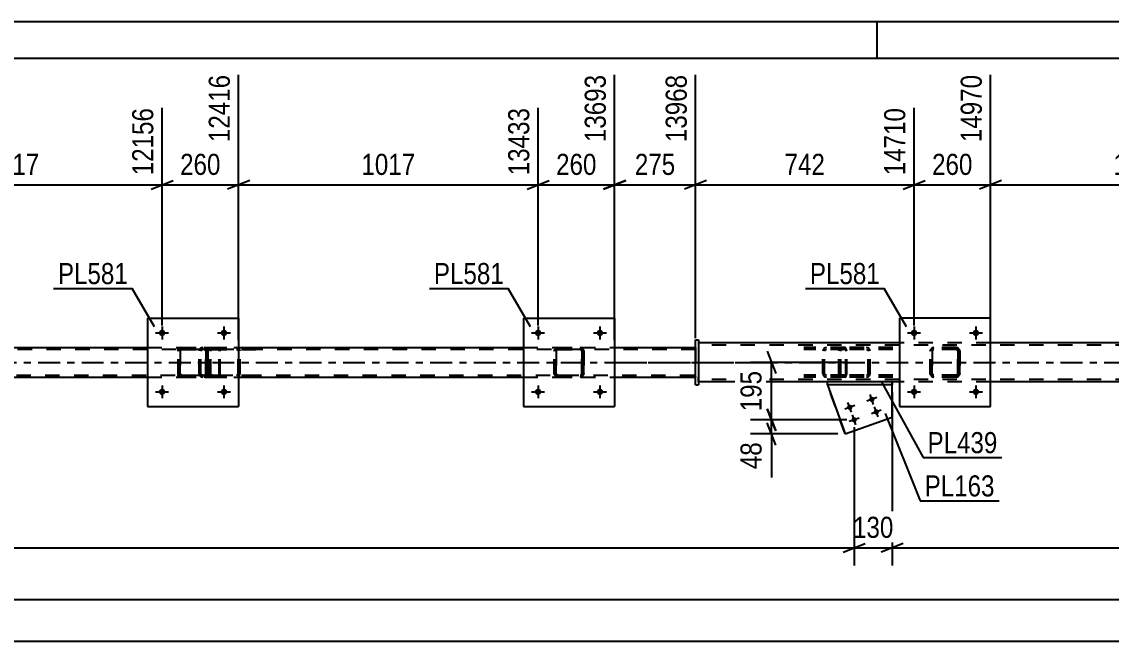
# Model space of a CAD drawing. Header units: millimetres. Extents: x 0 to 841, y 0 to 594.
# Drawn here: x 514.8 to 662.8, y 509.9 to 594 of the extents above; entities that cross this region are included whole.
import ezdxf

# ---------------------------------------------------------------- set-up
doc = ezdxf.new("R2010")
doc.units = ezdxf.units.MM
doc.linetypes.add('DXK_LINE_DOT2', pattern=[3.9198, 1.9599, -1.9599])
doc.linetypes.add('DXK_LINE_DOT3', pattern=[5.9187, 2.979, -0.9799, 0.9799, -0.9799])
doc.styles.add('Arial Narrow', font='ARIALN.TTF', dxfattribs={"height": 0.2})

# ---------------------------------------------------------------- blocks, each defined once
blk = doc.blocks.new('Unknown-122567824-1133')
at = {"color": 5, "linetype": 'Continuous'}
for p, q in [((841, 594), (0, 594)), ((631, 589), (631, 594)), ((836, 589), (5, 589))]:
    blk.add_line(p, q, dxfattribs=at)
blk = doc.blocks.new('Bolt-122567824-35333 - 35185')
at = {"linetype": 'Continuous'}
for points in [[(534.3, 551.78, -1), (533.42, 551.78, -1)], [(542.7, 551.78, -1), (541.82, 551.78, -1)]]:
    blk.add_hatch(color=1, dxfattribs=at).paths.add_polyline_path(points)
at = {"color": 1, "linetype": 'Continuous'}
for p, q in [((533.86, 552.66), (533.86, 550.9)), ((542.26, 552.66), (542.26, 550.9)), ((532.98, 551.78), (534.74, 551.78)), ((541.38, 551.78), (543.14, 551.78))]:
    blk.add_line(p, q, dxfattribs=at)
blk = doc.blocks.new('Bolt-122567824-35334 - 35185')
at = {"linetype": 'Continuous'}
for points in [[(585.38, 543.78, -1), (584.5, 543.78, -1)], [(593.78, 543.78, -1), (592.9, 543.78, -1)]]:
    blk.add_hatch(color=1, dxfattribs=at).paths.add_polyline_path(points)
at = {"color": 1, "linetype": 'Continuous'}
for p, q in [((584.94, 544.66), (584.94, 542.9)), ((593.34, 544.66), (593.34, 542.9)), ((584.06, 543.78), (585.82, 543.78)), ((592.46, 543.78), (594.22, 543.78))]:
    blk.add_line(p, q, dxfattribs=at)
blk = doc.blocks.new('Part-122567824-35195 - 35185')
at = {"color": 7, "linetype": 'DXK_LINE_DOT2'}
for p, q in [((535.91, 549.78), (541.48, 549.78)), ((535.91, 549.54), (541.48, 549.54)), ((538.92, 549.47), (538.88, 549.3)), ((538.88, 546.26), (538.88, 549.3)), ((538.92, 549.49), (538.92, 549.47)), ((539.14, 549.3), (539.15, 549.4)), ((539.14, 546.26), (539.14, 549.3)), ((539.15, 549.4), (539.21, 549.47)), ((539.39, 549.78), (539.19, 549.75)), ((539.21, 549.47), (539.29, 549.53)), ((539.29, 549.53), (539.39, 549.54)), ((540.2, 549.78), (540.2, 549.54)), ((541.58, 549.75), (541.48, 549.78)), ((541.48, 549.54), (541.53, 549.53)), ((541.53, 549.53), (541.57, 549.47)), ((541.57, 549.47), (541.6, 549.4)), ((541.67, 549.64), (541.58, 549.75)), ((541.6, 549.4), (541.61, 549.3)), ((541.61, 546.26), (541.61, 549.3)), ((541.73, 549.49), (541.67, 549.64)), ((541.75, 549.3), (541.73, 549.49)), ((541.75, 546.26), (541.75, 549.3)), ((538.88, 546.26), (538.9, 546.17)), ((538.9, 546.17), (538.92, 546.08)), ((539.15, 546.17), (539.14, 546.26)), ((539.21, 546.09), (539.15, 546.17)), ((541.6, 546.17), (541.57, 546.09)), ((541.61, 546.26), (541.6, 546.17)), ((541.73, 546.08), (541.75, 546.26)), ((535.91, 546.02), (541.48, 546.02)), ((535.91, 545.78), (541.48, 545.78)), ((539.19, 545.82), (539.39, 545.78)), ((539.29, 546.04), (539.21, 546.09)), ((539.39, 546.02), (539.29, 546.04)), ((540.2, 545.78), (540.2, 546.02)), ((541.53, 546.04), (541.48, 546.02)), ((541.48, 545.78), (541.58, 545.82)), ((541.57, 546.09), (541.53, 546.04)), ((541.58, 545.82), (541.67, 545.93)), ((541.67, 545.93), (541.73, 546.08))]:
    blk.add_line(p, q, dxfattribs=at)
for centre, start, end in [((539.37, 549.29), 111.1941, 156.1506), ((539.37, 546.28), 203.8494, 248.8059)]:
    blk.add_arc(centre, 0.492, start, end, dxfattribs=at)
blk = doc.blocks.new('Part-122567824-35196 - 35185')
at = {"color": 7, "linetype": 'DXK_LINE_DOT2'}
for p, q in [((540.24, 549.47), (540.2, 549.3)), ((540.2, 546.26), (540.2, 549.3)), ((540.24, 549.49), (540.24, 549.47)), ((540.46, 549.3), (540.48, 549.4)), ((540.46, 546.26), (540.46, 549.3)), ((540.48, 549.4), (540.53, 549.47)), ((540.71, 549.78), (540.52, 549.75)), ((540.53, 549.47), (540.61, 549.53)), ((540.61, 549.53), (540.71, 549.54)), ((540.71, 549.78), (548, 549.78)), ((540.71, 549.54), (548, 549.54)), ((544.14, 549.75), (543.95, 549.78)), ((543.95, 549.54), (544.05, 549.53)), ((544.05, 549.53), (544.13, 549.47)), ((544.13, 549.47), (544.18, 549.4)), ((544.18, 549.4), (544.2, 549.3)), ((544.2, 546.26), (544.2, 549.3)), ((544.42, 549.47), (544.42, 549.49)), ((544.46, 549.3), (544.42, 549.47)), ((544.46, 546.26), (544.46, 549.3)), ((540.2, 546.26), (540.22, 546.17)), ((540.22, 546.17), (540.24, 546.08)), ((540.48, 546.17), (540.46, 546.26)), ((540.53, 546.09), (540.48, 546.17)), ((544.18, 546.17), (544.13, 546.09)), ((544.2, 546.26), (544.18, 546.17)), ((544.42, 546.08), (544.44, 546.17)), ((544.44, 546.17), (544.46, 546.26)), ((540.52, 545.82), (540.71, 545.78)), ((540.61, 546.04), (540.53, 546.09)), ((540.71, 546.02), (540.61, 546.04)), ((540.71, 546.02), (548, 546.02)), ((540.71, 545.78), (548, 545.78)), ((544.05, 546.04), (543.95, 546.02)), ((543.95, 545.78), (544.14, 545.82)), ((544.13, 546.09), (544.05, 546.04))]:
    blk.add_line(p, q, dxfattribs=at)
for centre, start, end in [((540.69, 549.28), 110.7583, 155.68), ((543.97, 549.28), 24.32, 69.2417), ((540.69, 546.29), 204.32, 249.2417), ((543.97, 546.29), 290.7583, 335.68)]:
    blk.add_arc(centre, 0.496, start, end, dxfattribs=at)
blk = doc.blocks.new('Part-122567824-35197 - 35185')
at = {"color": 7, "linetype": 'DXK_LINE_DOT2'}
for p, q in [((626.61, 549.78), (621.05, 549.78)), ((626.61, 549.54), (621.05, 549.54)), ((623.66, 549.49), (623.62, 549.3)), ((623.62, 546.26), (623.62, 549.3)), ((623.87, 549.3), (623.89, 549.4)), ((623.87, 546.26), (623.87, 549.3)), ((623.89, 549.4), (623.94, 549.47)), ((624.12, 549.78), (623.93, 549.75)), ((623.94, 549.47), (624.03, 549.53)), ((624.03, 549.53), (624.12, 549.54)), ((625.8, 549.54), (625.8, 549.78)), ((626.72, 549.75), (626.61, 549.78)), ((626.61, 549.54), (626.66, 549.53)), ((626.66, 549.53), (626.71, 549.47)), ((626.71, 549.47), (626.74, 549.4)), ((626.8, 549.64), (626.72, 549.75)), ((626.74, 549.4), (626.75, 549.3)), ((626.75, 546.26), (626.75, 549.3)), ((626.86, 549.49), (626.8, 549.64)), ((626.88, 549.3), (626.86, 549.49)), ((626.88, 546.26), (626.88, 549.3)), ((623.62, 546.26), (623.66, 546.08)), ((623.89, 546.17), (623.87, 546.26)), ((623.94, 546.09), (623.89, 546.17)), ((626.74, 546.17), (626.71, 546.09)), ((626.75, 546.26), (626.74, 546.17)), ((626.86, 546.08), (626.88, 546.26)), ((626.61, 546.02), (621.05, 546.02)), ((626.61, 545.78), (621.05, 545.78)), ((623.93, 545.82), (624.12, 545.78)), ((624.03, 546.04), (623.94, 546.09)), ((624.12, 546.02), (624.03, 546.04)), ((625.8, 545.78), (625.8, 546.02)), ((626.66, 546.04), (626.61, 546.02)), ((626.61, 545.78), (626.72, 545.82)), ((626.71, 546.09), (626.66, 546.04)), ((626.72, 545.82), (626.8, 545.93)), ((626.8, 545.93), (626.86, 546.08))]:
    blk.add_line(p, q, dxfattribs=at)
for centre, start, end in [((624.11, 549.29), 111.194, 156.1505), ((624.11, 546.28), 203.8495, 248.806)]:
    blk.add_arc(centre, 0.492, start, end, dxfattribs=at)
blk = doc.blocks.new('Part-122567824-35198 - 35185')
at = {"color": 7, "linetype": 'DXK_LINE_DOT2'}
for p, q in [((625.84, 549.49), (625.8, 549.3)), ((625.8, 546.26), (625.8, 549.3)), ((626.06, 549.3), (626.08, 549.4)), ((626.06, 546.26), (626.06, 549.3)), ((626.08, 549.4), (626.13, 549.47)), ((626.31, 549.78), (626.12, 549.75)), ((626.13, 549.47), (626.21, 549.53)), ((626.21, 549.53), (626.31, 549.54)), ((633.14, 549.78), (626.31, 549.78)), ((633.14, 549.54), (626.31, 549.54)), ((629.74, 549.75), (629.55, 549.78)), ((629.55, 549.54), (629.65, 549.53)), ((629.65, 549.53), (629.73, 549.47)), ((629.73, 549.47), (629.78, 549.4)), ((629.78, 549.4), (629.8, 549.3)), ((629.8, 546.26), (629.8, 549.3)), ((630.06, 549.3), (630.02, 549.49)), ((630.06, 546.26), (630.06, 549.3)), ((625.8, 546.26), (625.84, 546.08)), ((626.08, 546.17), (626.06, 546.26)), ((626.13, 546.09), (626.08, 546.17)), ((629.78, 546.17), (629.73, 546.09)), ((629.8, 546.26), (629.78, 546.17)), ((630.02, 546.08), (630.06, 546.26)), ((626.12, 545.82), (626.31, 545.78)), ((626.21, 546.04), (626.13, 546.09)), ((626.31, 546.02), (626.21, 546.04)), ((633.14, 546.02), (626.31, 546.02)), ((633.14, 545.78), (626.31, 545.78)), ((629.65, 546.04), (629.55, 546.02)), ((629.55, 545.78), (629.74, 545.82)), ((629.73, 546.09), (629.65, 546.04))]:
    blk.add_line(p, q, dxfattribs=at)
for centre, start, end in [((626.29, 549.28), 110.7583, 155.6801), ((629.57, 549.28), 24.3199, 69.2417), ((626.29, 546.29), 204.3199, 249.2417), ((629.57, 546.29), 290.7583, 335.6801)]:
    blk.add_arc(centre, 0.496, start, end, dxfattribs=at)
blk = doc.blocks.new('Part-122567824-35201 - 35185')
at = {"color": 7, "linetype": 'DXK_LINE_DOT2'}
for p, q in [((606.34, 549.54), (47.6, 549.54)), ((531.86, 549.78), (544.26, 549.78)), ((582.94, 549.78), (595.34, 549.78)), ((606.34, 545.78), (606.34, 549.78)), ((606.34, 549.78), (606.34, 549.78)), ((606.34, 549.78), (606.34, 545.78)), ((606.34, 549.78), (606.34, 549.78)), ((606.34, 549.54), (606.34, 549.54)), ((47.6, 546.02), (606.34, 546.02)), ((531.86, 545.78), (544.26, 545.78)), ((582.94, 545.78), (595.34, 545.78)), ((606.34, 546.02), (606.34, 546.02)), ((606.34, 545.78), (606.34, 545.78)), ((606.34, 545.78), (606.34, 545.78))]:
    blk.add_line(p, q, dxfattribs=at)
at = {"color": 2, "linetype": 'Continuous'}
for p, q in [((493.17, 549.78), (531.86, 549.78)), ((544.26, 549.78), (582.94, 549.78)), ((595.34, 549.78), (606.34, 549.78)), ((493.17, 545.78), (531.86, 545.78)), ((544.26, 545.78), (582.94, 545.78)), ((595.34, 545.78), (606.34, 545.78))]:
    blk.add_line(p, q, dxfattribs=at)
at = {"color": 7, "linetype": 'DXK_LINE_DOT3'}
blk.add_line((37.6, 547.78), (616.34, 547.78), dxfattribs=at)
blk = doc.blocks.new('Part-122567824-35205 - 35185')
at = {"color": 2, "linetype": 'Continuous'}
for p, q in [((606.34, 550.82), (606.34, 550.82)), ((606.34, 544.74), (606.34, 550.82)), ((606.34, 550.82), (606.74, 550.82)), ((606.74, 550.82), (606.74, 550.82)), ((606.74, 550.82), (606.74, 544.74)), ((606.34, 544.74), (606.34, 544.74)), ((606.34, 544.74), (606.74, 544.74)), ((606.74, 544.74), (606.74, 544.74))]:
    blk.add_line(p, q, dxfattribs=at)
at = {"color": 7, "linetype": 'DXK_LINE_DOT2'}
for p, q in [((606.34, 544.74), (606.34, 550.82)), ((606.74, 550.82), (606.74, 544.74))]:
    blk.add_line(p, q, dxfattribs=at)
blk = doc.blocks.new('Part-122567824-35210 - 35185')
at = {"color": 2, "linetype": 'Continuous'}
for p, q in [((633.06, 545.14), (624.28, 545.14)), ((624.28, 544.74), (624.28, 545.14)), ((633.06, 544.74), (624.28, 544.74)), ((633.06, 545.14), (633.06, 545.14)), ((633.06, 545.14), (633.06, 544.74)), ((633.06, 544.74), (633.06, 544.74))]:
    blk.add_line(p, q, dxfattribs=at)
at = {"color": 7, "linetype": 'DXK_LINE_DOT2'}
for p, q in [((624.28, 544.74), (624.28, 545.14)), ((633.06, 544.74), (633.06, 545.14)), ((633.06, 545.14), (633.06, 545.14)), ((633.06, 544.74), (633.06, 544.74))]:
    blk.add_line(p, q, dxfattribs=at)
blk = doc.blocks.new('Bolt-122567824-35332 - 35185')
at = {"linetype": 'Continuous'}
for points in [[(534.3, 543.78, -1), (533.42, 543.78, -1)], [(542.7, 543.78, -1), (541.82, 543.78, -1)]]:
    blk.add_hatch(color=1, dxfattribs=at).paths.add_polyline_path(points)
at = {"color": 1, "linetype": 'Continuous'}
for p, q in [((533.86, 544.66), (533.86, 542.9)), ((542.26, 544.66), (542.26, 542.9)), ((532.98, 543.78), (534.74, 543.78)), ((541.38, 543.78), (543.14, 543.78))]:
    blk.add_line(p, q, dxfattribs=at)
blk = doc.blocks.new('Part-122567824-35286 - 35185')
at = {"color": 7, "linetype": 'DXK_LINE_DOT2'}
for p, q in [((536.06, 549.3), (536.09, 549.49)), ((536.09, 549.49), (536.06, 549.3)), ((536.06, 546.26), (536.06, 549.3)), ((536.06, 549.3), (536.06, 549.3)), ((536.06, 546.26), (536.06, 549.3)), ((536.3, 549.3), (536.31, 549.4)), ((536.31, 549.4), (536.3, 549.3)), ((536.3, 546.26), (536.3, 549.3)), ((536.3, 549.3), (536.3, 549.3)), ((536.3, 549.3), (536.3, 546.26)), ((536.31, 549.4), (536.37, 549.47)), ((536.37, 549.47), (536.31, 549.4)), ((536.35, 549.75), (536.54, 549.78)), ((536.54, 549.78), (536.35, 549.75)), ((536.37, 549.47), (536.44, 549.53)), ((536.44, 549.53), (536.37, 549.47)), ((536.44, 549.53), (536.54, 549.54)), ((536.54, 549.78), (539.58, 549.78)), ((536.54, 549.54), (539.58, 549.54)), ((539.58, 549.78), (539.76, 549.75)), ((539.76, 549.75), (539.58, 549.78)), ((539.58, 549.54), (539.67, 549.53)), ((539.67, 549.53), (539.74, 549.47)), ((539.74, 549.47), (539.67, 549.53)), ((539.74, 549.47), (539.8, 549.4)), ((539.8, 549.4), (539.74, 549.47)), ((539.8, 549.4), (539.82, 549.3)), ((539.82, 549.3), (539.8, 549.4)), ((539.82, 546.26), (539.82, 549.3)), ((539.82, 549.3), (539.82, 549.3)), ((539.82, 549.3), (539.82, 546.26)), ((540.02, 549.49), (540.06, 549.3)), ((540.06, 549.3), (540.02, 549.49)), ((540.06, 546.26), (540.06, 549.3)), ((540.06, 549.3), (540.06, 549.3)), ((540.06, 549.3), (540.06, 546.26)), ((536.06, 546.26), (536.06, 546.26)), ((536.09, 546.08), (536.06, 546.26)), ((536.06, 546.26), (536.09, 546.08)), ((536.3, 546.26), (536.3, 546.26)), ((536.31, 546.17), (536.3, 546.26)), ((536.3, 546.26), (536.31, 546.17)), ((536.37, 546.09), (536.31, 546.17)), ((536.31, 546.17), (536.37, 546.09)), ((539.8, 546.17), (539.74, 546.09)), ((539.74, 546.09), (539.8, 546.17)), ((539.82, 546.26), (539.8, 546.17)), ((539.8, 546.17), (539.82, 546.26)), ((539.82, 546.26), (539.82, 546.26)), ((540.06, 546.26), (540.02, 546.08)), ((540.02, 546.08), (540.06, 546.26)), ((540.06, 546.26), (540.06, 546.26)), ((536.54, 545.78), (536.35, 545.82)), ((536.35, 545.82), (536.54, 545.78)), ((536.44, 546.04), (536.37, 546.09)), ((536.37, 546.09), (536.44, 546.04)), ((536.54, 546.02), (536.44, 546.04)), ((536.54, 546.02), (539.58, 546.02)), ((536.54, 545.78), (539.58, 545.78)), ((539.58, 546.02), (539.67, 546.04)), ((539.76, 545.82), (539.58, 545.78)), ((539.58, 545.78), (539.76, 545.82)), ((539.74, 546.09), (539.67, 546.04)), ((539.67, 546.04), (539.74, 546.09))]:
    blk.add_line(p, q, dxfattribs=at)
at = {"color": 7, "linetype": 'DXK_LINE_DOT3'}
blk.add_line((538.06, 547.78), (538.06, 547.78), dxfattribs=at)
at = {"color": 7, "linetype": 'DXK_LINE_DOT2'}
for centre, start, end in [((536.54, 549.3), 112.5, 157.5), ((536.54, 549.3), 112.5, 157.5), ((539.58, 549.3), 22.5, 67.5), ((539.58, 549.3), 22.5, 67.5), ((536.54, 546.26), 202.5, 247.5), ((536.54, 546.26), 202.5, 247.5), ((539.58, 546.26), 292.5, 337.5), ((539.58, 546.26), 292.5, 337.5)]:
    blk.add_arc(centre, 0.48, start, end, dxfattribs=at)
blk = doc.blocks.new('Part-122567824-35287 - 35185')
at = {"color": 2, "linetype": 'Continuous'}
for p, q in [((531.86, 553.78), (531.86, 541.78)), ((531.86, 553.78), (544.26, 553.78)), ((544.26, 553.78), (544.26, 541.78)), ((531.86, 541.78), (544.26, 541.78))]:
    blk.add_line(p, q, dxfattribs=at)
blk = doc.blocks.new('Part-122567824-35288 - 35185')
at = {"color": 7, "linetype": 'DXK_LINE_DOT2'}
for p, q in [((587.14, 549.3), (587.17, 549.49)), ((587.17, 549.49), (587.14, 549.3)), ((587.14, 546.26), (587.14, 549.3)), ((587.14, 549.3), (587.14, 549.3)), ((587.14, 546.26), (587.14, 549.3)), ((587.38, 549.3), (587.39, 549.4)), ((587.39, 549.4), (587.38, 549.3)), ((587.38, 546.26), (587.38, 549.3)), ((587.38, 549.3), (587.38, 549.3)), ((587.38, 549.3), (587.38, 546.26)), ((587.39, 549.4), (587.45, 549.47)), ((587.45, 549.47), (587.39, 549.4)), ((587.43, 549.75), (587.62, 549.78)), ((587.62, 549.78), (587.43, 549.75)), ((587.45, 549.47), (587.52, 549.53)), ((587.52, 549.53), (587.45, 549.47)), ((587.52, 549.53), (587.62, 549.54)), ((587.62, 549.78), (590.66, 549.78)), ((587.62, 549.54), (590.66, 549.54)), ((590.66, 549.78), (590.84, 549.75)), ((590.84, 549.75), (590.66, 549.78)), ((590.66, 549.54), (590.75, 549.53)), ((590.75, 549.53), (590.83, 549.47)), ((590.83, 549.47), (590.75, 549.53)), ((590.83, 549.47), (590.88, 549.4)), ((590.88, 549.4), (590.83, 549.47)), ((590.88, 549.4), (590.9, 549.3)), ((590.9, 549.3), (590.88, 549.4)), ((590.9, 546.26), (590.9, 549.3)), ((590.9, 549.3), (590.9, 549.3)), ((590.9, 549.3), (590.9, 546.26)), ((591.1, 549.49), (591.14, 549.3)), ((591.14, 549.3), (591.1, 549.49)), ((591.14, 546.26), (591.14, 549.3)), ((591.14, 549.3), (591.14, 549.3)), ((591.14, 549.3), (591.14, 546.26)), ((587.14, 546.26), (587.14, 546.26)), ((587.17, 546.08), (587.14, 546.26)), ((587.14, 546.26), (587.17, 546.08)), ((587.38, 546.26), (587.38, 546.26)), ((587.39, 546.17), (587.38, 546.26)), ((587.38, 546.26), (587.39, 546.17)), ((587.45, 546.09), (587.39, 546.17)), ((587.39, 546.17), (587.45, 546.09)), ((590.88, 546.17), (590.83, 546.09)), ((590.83, 546.09), (590.88, 546.17)), ((590.9, 546.26), (590.88, 546.17)), ((590.88, 546.17), (590.9, 546.26)), ((590.9, 546.26), (590.9, 546.26)), ((591.14, 546.26), (591.1, 546.08)), ((591.1, 546.08), (591.14, 546.26)), ((591.14, 546.26), (591.14, 546.26)), ((587.62, 545.78), (587.43, 545.82)), ((587.43, 545.82), (587.62, 545.78)), ((587.52, 546.04), (587.45, 546.09)), ((587.45, 546.09), (587.52, 546.04)), ((587.62, 546.02), (587.52, 546.04)), ((587.62, 546.02), (590.66, 546.02)), ((587.62, 545.78), (590.66, 545.78)), ((590.66, 546.02), (590.75, 546.04)), ((590.84, 545.82), (590.66, 545.78)), ((590.66, 545.78), (590.84, 545.82)), ((590.83, 546.09), (590.75, 546.04)), ((590.75, 546.04), (590.83, 546.09))]:
    blk.add_line(p, q, dxfattribs=at)
at = {"color": 7, "linetype": 'DXK_LINE_DOT3'}
blk.add_line((589.14, 547.78), (589.14, 547.78), dxfattribs=at)
at = {"color": 7, "linetype": 'DXK_LINE_DOT2'}
for centre, start, end in [((587.62, 549.3), 112.5, 157.5), ((587.62, 549.3), 112.5, 157.5), ((590.66, 549.3), 22.5, 67.5), ((590.66, 549.3), 22.5, 67.5), ((587.62, 546.26), 202.5, 247.5), ((587.62, 546.26), 202.5, 247.5), ((590.66, 546.26), 292.5, 337.5), ((590.66, 546.26), 292.5, 337.5)]:
    blk.add_arc(centre, 0.48, start, end, dxfattribs=at)
blk = doc.blocks.new('Part-122567824-35289 - 35185')
at = {"color": 2, "linetype": 'Continuous'}
for p, q in [((582.94, 553.78), (582.94, 541.78)), ((582.94, 553.78), (595.34, 553.78)), ((595.34, 553.78), (595.34, 541.78)), ((582.94, 541.78), (595.34, 541.78))]:
    blk.add_line(p, q, dxfattribs=at)
blk = doc.blocks.new('Part-122567824-35290 - 35185')
at = {"color": 7, "linetype": 'DXK_LINE_DOT2'}
for p, q in [((638.22, 549.3), (638.25, 549.49)), ((638.25, 549.49), (638.22, 549.3)), ((638.22, 546.26), (638.22, 549.3)), ((638.22, 549.3), (638.22, 549.3)), ((638.22, 546.26), (638.22, 549.3)), ((638.46, 549.3), (638.47, 549.4)), ((638.47, 549.4), (638.46, 549.3)), ((638.46, 546.26), (638.46, 549.3)), ((638.46, 549.3), (638.46, 549.3)), ((638.46, 549.3), (638.46, 546.26)), ((638.47, 549.4), (638.53, 549.47)), ((638.53, 549.47), (638.47, 549.4)), ((638.51, 549.75), (638.7, 549.78)), ((638.7, 549.78), (638.51, 549.75)), ((638.53, 549.47), (638.6, 549.53)), ((638.6, 549.53), (638.53, 549.47)), ((638.6, 549.53), (638.7, 549.54)), ((641.74, 549.78), (638.7, 549.78)), ((641.74, 549.54), (638.7, 549.54)), ((641.74, 549.78), (641.92, 549.75)), ((641.92, 549.75), (641.74, 549.78)), ((641.83, 549.53), (641.74, 549.54)), ((641.83, 549.53), (641.91, 549.47)), ((641.91, 549.47), (641.83, 549.53)), ((641.91, 549.47), (641.96, 549.4)), ((641.96, 549.4), (641.91, 549.47)), ((641.96, 549.4), (641.98, 549.3)), ((641.98, 549.3), (641.96, 549.4)), ((641.98, 546.26), (641.98, 549.3)), ((641.98, 549.3), (641.98, 549.3)), ((641.98, 549.3), (641.98, 546.26)), ((642.18, 549.49), (642.22, 549.3)), ((642.22, 549.3), (642.18, 549.49)), ((642.22, 546.26), (642.22, 549.3)), ((642.22, 549.3), (642.22, 549.3)), ((642.22, 549.3), (642.22, 546.26)), ((638.22, 546.26), (638.22, 546.26)), ((638.25, 546.08), (638.22, 546.26)), ((638.22, 546.26), (638.25, 546.08)), ((638.46, 546.26), (638.46, 546.26)), ((638.47, 546.17), (638.46, 546.26)), ((638.46, 546.26), (638.47, 546.17)), ((638.53, 546.09), (638.47, 546.17)), ((638.47, 546.17), (638.53, 546.09)), ((641.96, 546.17), (641.91, 546.09)), ((641.91, 546.09), (641.96, 546.17)), ((641.98, 546.26), (641.96, 546.17)), ((641.96, 546.17), (641.98, 546.26)), ((641.98, 546.26), (641.98, 546.26)), ((642.22, 546.26), (642.18, 546.08)), ((642.18, 546.08), (642.22, 546.26)), ((642.22, 546.26), (642.22, 546.26)), ((638.7, 545.78), (638.51, 545.82)), ((638.51, 545.82), (638.7, 545.78)), ((638.6, 546.04), (638.53, 546.09)), ((638.53, 546.09), (638.6, 546.04)), ((638.7, 546.02), (638.6, 546.04)), ((641.74, 546.02), (638.7, 546.02)), ((641.74, 545.78), (638.7, 545.78)), ((641.83, 546.04), (641.74, 546.02)), ((641.92, 545.82), (641.74, 545.78)), ((641.74, 545.78), (641.92, 545.82)), ((641.91, 546.09), (641.83, 546.04)), ((641.83, 546.04), (641.91, 546.09))]:
    blk.add_line(p, q, dxfattribs=at)
at = {"color": 7, "linetype": 'DXK_LINE_DOT3'}
blk.add_line((640.22, 547.78), (640.22, 547.78), dxfattribs=at)
at = {"color": 7, "linetype": 'DXK_LINE_DOT2'}
for centre, start, end in [((638.7, 549.3), 112.5, 157.5), ((638.7, 549.3), 112.5, 157.5), ((641.74, 549.3), 22.5, 67.5), ((641.74, 549.3), 22.5, 67.5), ((638.7, 546.26), 202.5, 247.5), ((638.7, 546.26), 202.5, 247.5), ((641.74, 546.26), 292.5, 337.5), ((641.74, 546.26), 292.5, 337.5)]:
    blk.add_arc(centre, 0.48, start, end, dxfattribs=at)
blk = doc.blocks.new('Part-122567824-35291 - 35185')
at = {"color": 2, "linetype": 'Continuous'}
for p, q in [((646.42, 553.78), (634.02, 553.78)), ((634.02, 553.78), (634.02, 541.78)), ((646.42, 541.78), (646.42, 553.78)), ((634.02, 541.78), (646.42, 541.78))]:
    blk.add_line(p, q, dxfattribs=at)
blk = doc.blocks.new('Part-122567824-35305 - 35185')
at = {"color": 2, "linetype": 'Continuous'}
for p, q in [((634.02, 550.42), (606.74, 550.42)), ((685.1, 550.42), (646.42, 550.42)), ((624.28, 545.14), (606.74, 545.14)), ((634.02, 545.14), (633.06, 545.14)), ((685.1, 545.14), (646.42, 545.14))]:
    blk.add_line(p, q, dxfattribs=at)
at = {"color": 7, "linetype": 'DXK_LINE_DOT2'}
for p, q in [((606.74, 550.42), (606.74, 550.42)), ((606.74, 550.42), (606.74, 545.46)), ((606.74, 550.42), (606.74, 550.38)), ((606.74, 550.38), (606.74, 549.78)), ((747.68, 550.1), (606.74, 550.1)), ((606.74, 550.1), (606.74, 545.14)), ((646.42, 550.42), (634.02, 550.42)), ((606.74, 545.19), (606.74, 545.78)), ((747.68, 545.46), (606.74, 545.46)), ((606.74, 545.14), (606.74, 545.19)), ((606.74, 545.14), (606.74, 545.14)), ((633.06, 545.14), (624.28, 545.14)), ((646.42, 545.14), (634.02, 545.14)), ((646.42, 545.14), (634.02, 545.14))]:
    blk.add_line(p, q, dxfattribs=at)
at = {"color": 7, "linetype": 'DXK_LINE_DOT3'}
blk.add_line((596.74, 547.78), (757.68, 547.78), dxfattribs=at)
blk = doc.blocks.new('Part-122567824-35307 - 35185')
at = {"color": 2, "linetype": 'Continuous'}
for p, q in [((624.28, 544.74), (626.65, 538.06)), ((633.06, 540.33), (633.06, 544.74)), ((626.65, 538.06), (633.06, 540.33))]:
    blk.add_line(p, q, dxfattribs=at)
at = {"color": 7, "linetype": 'DXK_LINE_DOT2'}
for p, q in [((633.06, 544.74), (624.28, 544.74)), ((626.65, 538.06), (624.28, 544.74)), ((633.06, 540.33), (633.06, 544.74))]:
    blk.add_line(p, q, dxfattribs=at)
blk = doc.blocks.new('Bolt-122567824-35335 - 35185')
at = {"linetype": 'Continuous'}
for points in [[(585.38, 551.78, -1), (584.5, 551.78, -1)], [(593.78, 551.78, -1), (592.9, 551.78, -1)]]:
    blk.add_hatch(color=1, dxfattribs=at).paths.add_polyline_path(points)
at = {"color": 1, "linetype": 'Continuous'}
for p, q in [((584.94, 552.66), (584.94, 550.9)), ((593.34, 552.66), (593.34, 550.9)), ((584.06, 551.78), (585.82, 551.78)), ((592.46, 551.78), (594.22, 551.78))]:
    blk.add_line(p, q, dxfattribs=at)
blk = doc.blocks.new('Bolt-122567824-35336 - 35185')
at = {"linetype": 'Continuous'}
for points in [[(636.46, 543.78, -1), (635.58, 543.78, -1)], [(644.86, 543.78, -1), (643.98, 543.78, -1)]]:
    blk.add_hatch(color=1, dxfattribs=at).paths.add_polyline_path(points)
at = {"color": 1, "linetype": 'Continuous'}
for p, q in [((636.02, 544.66), (636.02, 542.9)), ((644.42, 544.66), (644.42, 542.9)), ((635.14, 543.78), (636.9, 543.78)), ((643.54, 543.78), (645.3, 543.78))]:
    blk.add_line(p, q, dxfattribs=at)
blk = doc.blocks.new('Bolt-122567824-35337 - 35185')
at = {"linetype": 'Continuous'}
for points in [[(636.46, 551.78, -1), (635.58, 551.78, -1)], [(644.86, 551.78, -1), (643.98, 551.78, -1)]]:
    blk.add_hatch(color=1, dxfattribs=at).paths.add_polyline_path(points)
at = {"color": 1, "linetype": 'Continuous'}
for p, q in [((636.02, 552.66), (636.02, 550.9)), ((644.42, 552.66), (644.42, 550.9)), ((635.14, 551.78), (636.9, 551.78)), ((643.54, 551.78), (645.3, 551.78))]:
    blk.add_line(p, q, dxfattribs=at)
blk = doc.blocks.new('Bolt-122567824-35352 - 35185')
at = {"linetype": 'Continuous'}
for points in [[(626.94, 541.56, -1), (627.62, 541.8, -1)], [(629.95, 542.63, -1), (630.63, 542.87, -1)], [(627.54, 539.86, -1), (628.22, 540.1, -1)], [(630.55, 540.93, -1), (631.23, 541.17, -1)]]:
    blk.add_hatch(color=1, dxfattribs=at).paths.add_polyline_path(points)
at = {"color": 1, "linetype": 'Continuous'}
for p, q in [((630.53, 542.07), (630.05, 543.42)), ((627.95, 541.92), (626.6, 541.44)), ((627.52, 541), (627.04, 542.35)), ((630.97, 542.99), (629.61, 542.5)), ((631.13, 540.37), (630.65, 541.73)), ((628.12, 539.3), (627.64, 540.66)), ((631.57, 541.29), (630.22, 540.81)), ((628.56, 540.22), (627.2, 539.74))]:
    blk.add_line(p, q, dxfattribs=at)
blk = doc.blocks.new('StraightDimension-122567824-48774 - 35185')
at = {"color": 7, "linetype": 'Continuous'}
for p, q in [((595.34, 550.78), (595.34, 586.81)), ((606.34, 551.08), (606.34, 586.81)), ((593.84, 571.27), (596.84, 572.47)), ((595.34, 571.87), (606.34, 571.87)), ((607.84, 572.47), (604.84, 571.27))]:
    blk.add_line(p, q, dxfattribs=at)
at = {"color": 0}
blk.add_wipeout([(604.18, 572.62), (604.18, 576.82), (597.49, 576.82), (597.49, 572.62)], dxfattribs=at)
at = {"color": 3, "style": 'Arial Narrow'}
blk.add_text('275', height=2.863, dxfattribs=at).set_placement((598.09, 573.22))
at = {"color": 0, "linetype": 'Continuous'}
blk.add_wipeout([(605.74, 587.41), (601.54, 587.41), (601.54, 577.07), (605.74, 577.07)], dxfattribs=at)
at = {"color": 3, "linetype": 'Continuous', "style": 'Arial Narrow'}
blk.add_text('13968', height=2.863, rotation=90.0002, dxfattribs=at).set_placement((605.14, 577.67))
blk = doc.blocks.new('StraightDimension-122567824-48771 - 35185')
at = {"color": 7, "linetype": 'Continuous'}
for p, q in [((646.42, 551.42), (646.42, 586.81)), ((687.1, 552.78), (687.1, 582.31)), ((647.92, 572.47), (644.92, 571.27)), ((646.42, 571.87), (687.1, 571.87)), ((685.6, 571.27), (688.6, 572.47))]:
    blk.add_line(p, q, dxfattribs=at)
at = {"color": 0}
blk.add_wipeout([(671.01, 572.62), (671.01, 576.82), (662.5, 576.82), (662.5, 572.62)], dxfattribs=at)
at = {"color": 3, "style": 'Arial Narrow'}
blk.add_text('1017', height=2.863, dxfattribs=at).set_placement((663.1, 573.22))
at = {"color": 0, "linetype": 'Continuous'}
blk.add_wipeout([(686.5, 582.91), (682.3, 582.91), (682.3, 572.57), (686.5, 572.57)], dxfattribs=at)
at = {"color": 3, "linetype": 'Continuous', "style": 'Arial Narrow'}
blk.add_text('15987', height=2.863, rotation=90.0002, dxfattribs=at).set_placement((685.9, 573.17))
blk = doc.blocks.new('StraightDimension-122567824-48772 - 35185')
at = {"color": 7, "linetype": 'Continuous'}
for p, q in [((646.42, 551.42), (646.42, 586.81)), ((636.02, 552.78), (636.02, 582.31)), ((634.52, 571.27), (637.52, 572.47)), ((636.02, 571.87), (646.42, 571.87)), ((647.92, 572.47), (644.92, 571.27))]:
    blk.add_line(p, q, dxfattribs=at)
at = {"color": 0}
blk.add_wipeout([(644.56, 572.62), (644.56, 576.82), (637.87, 576.82), (637.87, 572.62)], dxfattribs=at)
at = {"color": 3, "style": 'Arial Narrow'}
blk.add_text('260', height=2.863, dxfattribs=at).set_placement((638.47, 573.22))
at = {"color": 0, "linetype": 'Continuous'}
blk.add_wipeout([(645.82, 587.41), (641.62, 587.41), (641.62, 577.07), (645.82, 577.07)], dxfattribs=at)
at = {"color": 3, "linetype": 'Continuous', "style": 'Arial Narrow'}
blk.add_text('14970', height=2.863, rotation=90.0002, dxfattribs=at).set_placement((645.22, 577.67))
blk = doc.blocks.new('StraightDimension-122567824-48773 - 35185')
at = {"color": 7, "linetype": 'Continuous'}
for p, q in [((606.34, 551.08), (606.34, 586.81)), ((636.02, 552.78), (636.02, 582.31)), ((607.84, 572.47), (604.84, 571.27)), ((606.34, 571.87), (636.02, 571.87)), ((634.52, 571.27), (637.52, 572.47))]:
    blk.add_line(p, q, dxfattribs=at)
at = {"color": 0}
blk.add_wipeout([(624.52, 572.62), (624.52, 576.82), (617.83, 576.82), (617.83, 572.62)], dxfattribs=at)
at = {"color": 3, "style": 'Arial Narrow'}
blk.add_text('742', height=2.863, dxfattribs=at).set_placement((618.43, 573.22))
at = {"color": 0, "linetype": 'Continuous'}
blk.add_wipeout([(635.42, 582.91), (631.22, 582.91), (631.22, 572.57), (635.42, 572.57)], dxfattribs=at)
at = {"color": 3, "linetype": 'Continuous', "style": 'Arial Narrow'}
blk.add_text('14710', height=2.863, rotation=90.0002, dxfattribs=at).set_placement((634.82, 573.17))
blk = doc.blocks.new('StraightDimension-122567824-48775 - 35185')
at = {"color": 7, "linetype": 'Continuous'}
for p, q in [((595.34, 550.78), (595.34, 586.81)), ((584.94, 552.78), (584.94, 582.31)), ((583.44, 571.27), (586.44, 572.47)), ((584.94, 571.87), (595.34, 571.87)), ((596.84, 572.47), (593.84, 571.27))]:
    blk.add_line(p, q, dxfattribs=at)
at = {"color": 0}
blk.add_wipeout([(593.48, 572.62), (593.48, 576.82), (586.79, 576.82), (586.79, 572.62)], dxfattribs=at)
at = {"color": 3, "style": 'Arial Narrow'}
blk.add_text('260', height=2.863, dxfattribs=at).set_placement((587.39, 573.22))
at = {"color": 0, "linetype": 'Continuous'}
blk.add_wipeout([(594.74, 587.41), (590.54, 587.41), (590.54, 577.07), (594.74, 577.07)], dxfattribs=at)
at = {"color": 3, "linetype": 'Continuous', "style": 'Arial Narrow'}
blk.add_text('13693', height=2.863, rotation=90.0002, dxfattribs=at).set_placement((594.14, 577.67))
blk = doc.blocks.new('StraightDimension-122567824-48776 - 35185')
at = {"color": 7, "linetype": 'Continuous'}
for p, q in [((544.26, 550.78), (544.26, 586.81)), ((584.94, 552.78), (584.94, 582.31)), ((545.76, 572.47), (542.76, 571.27)), ((544.26, 571.87), (584.94, 571.87)), ((583.44, 571.27), (586.44, 572.47))]:
    blk.add_line(p, q, dxfattribs=at)
at = {"color": 0}
blk.add_wipeout([(568.85, 572.62), (568.85, 576.82), (560.34, 576.82), (560.34, 572.62)], dxfattribs=at)
at = {"color": 3, "style": 'Arial Narrow'}
blk.add_text('1017', height=2.863, dxfattribs=at).set_placement((560.94, 573.22))
at = {"color": 0, "linetype": 'Continuous'}
blk.add_wipeout([(584.34, 582.91), (580.14, 582.91), (580.14, 572.57), (584.34, 572.57)], dxfattribs=at)
at = {"color": 3, "linetype": 'Continuous', "style": 'Arial Narrow'}
blk.add_text('13433', height=2.863, rotation=90.0002, dxfattribs=at).set_placement((583.74, 573.17))
blk = doc.blocks.new('StraightDimension-122567824-48777 - 35185')
at = {"color": 7, "linetype": 'Continuous'}
for p, q in [((544.26, 550.78), (544.26, 586.81)), ((533.86, 552.78), (533.86, 582.31)), ((532.36, 571.27), (535.36, 572.47)), ((533.86, 571.87), (544.26, 571.87)), ((545.76, 572.47), (542.76, 571.27))]:
    blk.add_line(p, q, dxfattribs=at)
at = {"color": 0}
blk.add_wipeout([(542.4, 572.62), (542.4, 576.82), (535.71, 576.82), (535.71, 572.62)], dxfattribs=at)
at = {"color": 3, "style": 'Arial Narrow'}
blk.add_text('260', height=2.863, dxfattribs=at).set_placement((536.31, 573.22))
at = {"color": 0, "linetype": 'Continuous'}
blk.add_wipeout([(543.66, 587.41), (539.46, 587.41), (539.46, 577.07), (543.66, 577.07)], dxfattribs=at)
at = {"color": 3, "linetype": 'Continuous', "style": 'Arial Narrow'}
blk.add_text('12416', height=2.863, rotation=90.0002, dxfattribs=at).set_placement((543.06, 577.67))
blk = doc.blocks.new('StraightDimension-122567824-48778 - 35185')
at = {"color": 7, "linetype": 'Continuous'}
for p, q in [((493.17, 550.78), (493.17, 586.81)), ((533.86, 552.78), (533.86, 582.31)), ((494.67, 572.47), (491.67, 571.27)), ((493.17, 571.87), (533.86, 571.87)), ((532.36, 571.27), (535.36, 572.47))]:
    blk.add_line(p, q, dxfattribs=at)
at = {"color": 0}
blk.add_wipeout([(517.77, 572.62), (517.77, 576.82), (509.26, 576.82), (509.26, 572.62)], dxfattribs=at)
at = {"color": 3, "style": 'Arial Narrow'}
blk.add_text('1017', height=2.863, dxfattribs=at).set_placement((509.86, 573.22))
at = {"color": 0, "linetype": 'Continuous'}
blk.add_wipeout([(533.26, 582.91), (529.06, 582.91), (529.06, 572.57), (533.26, 572.57)], dxfattribs=at)
at = {"color": 3, "linetype": 'Continuous', "style": 'Arial Narrow'}
blk.add_text('12156', height=2.863, rotation=90.0002, dxfattribs=at).set_placement((532.66, 573.17))
blk = doc.blocks.new('StraightDimension-122567824-49487 - 35185')
at = {"color": 7, "linetype": 'Continuous'}
for p, q in [((633.06, 543.74), (633.06, 520.21)), ((705.65, 534.23), (705.65, 520.21)), ((634.56, 523.21), (631.56, 522.01)), ((633.06, 522.61), (705.65, 522.61)), ((704.15, 522.01), (707.15, 523.21))]:
    blk.add_line(p, q, dxfattribs=at)
at = {"color": 0}
blk.add_wipeout([(673.61, 523.36), (673.61, 527.56), (665.1, 527.56), (665.1, 523.36)], dxfattribs=at)
at = {"color": 3, "style": 'Arial Narrow'}
blk.add_text('1815', height=2.863, dxfattribs=at).set_placement((665.7, 523.96))
blk = doc.blocks.new('StraightDimension-122567824-49488 - 35185')
at = {"color": 7, "linetype": 'Continuous'}
for p, q in [((633.06, 543.74), (633.06, 520.21)), ((627.88, 538.98), (627.88, 520.21)), ((626.38, 522.01), (629.38, 523.21)), ((627.88, 522.61), (633.06, 522.61)), ((634.56, 523.21), (631.56, 522.01))]:
    blk.add_line(p, q, dxfattribs=at)
at = {"color": 0}
blk.add_wipeout([(633.81, 523.36), (633.81, 527.56), (627.13, 527.56), (627.13, 523.36)], dxfattribs=at)
at = {"color": 3, "style": 'Arial Narrow'}
blk.add_text('130', height=2.863, dxfattribs=at).set_placement((627.73, 523.96))
blk = doc.blocks.new('StraightDimension-122567824-49489 - 35185')
at = {"color": 7, "linetype": 'Continuous'}
for p, q in [((627.88, 538.98), (627.88, 520.21)), ((47.6, 522.61), (627.88, 522.61)), ((626.38, 522.01), (629.38, 523.21))]:
    blk.add_line(p, q, dxfattribs=at)
blk = doc.blocks.new('StraightDimension-122567824-49558 - 35185')
at = {"color": 7, "linetype": 'Continuous'}
blk.add_line((47.6, 515.61), (747.68, 515.61), dxfattribs=at)
blk = doc.blocks.new('StraightDimension-122567824-49588 - 35185')
at = {"color": 7, "linetype": 'Continuous'}
blk.add_line((46.96, 509.94), (748.32, 509.94), dxfattribs=at)
blk = doc.blocks.new('StraightDimension-122567824-50142 - 35185')
at = {"color": 7, "linetype": 'Continuous'}
for p, q in [((616.05, 549.28), (617.25, 546.28)), ((626.88, 547.78), (613.8, 547.78)), ((616.65, 539.98), (616.65, 547.78)), ((617.25, 538.48), (616.05, 541.48)), ((626.88, 539.98), (613.8, 539.98))]:
    blk.add_line(p, q, dxfattribs=at)
at = {"color": 0}
blk.add_wipeout([(615.9, 547.22), (611.7, 547.22), (611.7, 540.54), (615.9, 540.54)], dxfattribs=at)
at = {"color": 3, "style": 'Arial Narrow'}
blk.add_text('195', height=2.863, rotation=90.0002, dxfattribs=at).set_placement((615.3, 541.14))
blk = doc.blocks.new('StraightDimension-122567824-50143 - 35185')
at = {"color": 7, "linetype": 'Continuous'}
for p, q in [((616.05, 541.48), (617.25, 538.48)), ((626.88, 539.98), (613.8, 539.98)), ((617.25, 536.56), (616.05, 539.56)), ((616.65, 538.06), (616.65, 539.98)), ((625.65, 538.06), (613.8, 538.06)), ((616.65, 538.06), (616.65, 532.15)), ((616.65, 538.06), (616.65, 532.15))]:
    blk.add_line(p, q, dxfattribs=at)
at = {"color": 0}
blk.add_wipeout([(615.9, 537.53), (611.7, 537.53), (611.7, 532.68), (615.9, 532.68)], dxfattribs=at)
at = {"color": 3, "style": 'Arial Narrow'}
blk.add_text('48', height=2.863, rotation=90.0002, dxfattribs=at).set_placement((615.3, 533.28))
blk = doc.blocks.new('Mark-122567824-49649 - 35185')
at = {"color": 0}
blk.add_wipeout([(631.37, 558.4), (631.37, 561.4), (621.87, 561.4), (621.87, 558.4)], dxfattribs=at)
blk.add_wipeout([(631.37, 558.4), (631.37, 561.4), (621.87, 561.4), (621.87, 558.4)], dxfattribs=at)
at = {"color": 30, "linetype": 'Continuous'}
for p in [(621.27, 557.8), (634.97, 552.6)]:
    blk.add_line(p, (631.97, 557.8), dxfattribs=at)
at = {"color": 3, "style": 'Arial Narrow'}
blk.add_text('PL581', height=2.863, dxfattribs=at).set_placement((621.87, 558.4))
blk = doc.blocks.new('Mark-122567824-49643 - 35185')
at = {"color": 0}
blk.add_wipeout([(529.21, 558.4), (529.21, 561.4), (519.71, 561.4), (519.71, 558.4)], dxfattribs=at)
blk.add_wipeout([(529.21, 558.4), (529.21, 561.4), (519.71, 561.4), (519.71, 558.4)], dxfattribs=at)
at = {"color": 30, "linetype": 'Continuous'}
for p in [(519.11, 557.8), (532.81, 552.6)]:
    blk.add_line(p, (529.81, 557.8), dxfattribs=at)
at = {"color": 3, "style": 'Arial Narrow'}
blk.add_text('PL581', height=2.863, dxfattribs=at).set_placement((519.71, 558.4))
blk = doc.blocks.new('Mark-122567824-49615 - 35185')
at = {"color": 0}
blk.add_wipeout([(647.35, 535.45), (647.35, 538.45), (637.85, 538.45), (637.85, 535.45)], dxfattribs=at)
blk.add_wipeout([(647.35, 535.45), (647.35, 538.45), (637.85, 538.45), (637.85, 535.45)], dxfattribs=at)
at = {"color": 30, "linetype": 'Continuous'}
for p, q in [((631.62, 545.05), (637.25, 534.85)), ((637.25, 534.85), (647.95, 534.85))]:
    blk.add_line(p, q, dxfattribs=at)
at = {"color": 3, "style": 'Arial Narrow'}
blk.add_text('PL439', height=2.863, dxfattribs=at).set_placement((637.85, 535.45))
blk = doc.blocks.new('Mark-122567824-49618 - 35185')
at = {"color": 0}
blk.add_wipeout([(646.97, 529.58), (646.97, 532.58), (637.46, 532.58), (637.46, 529.58)], dxfattribs=at)
blk.add_wipeout([(646.97, 529.58), (646.97, 532.58), (637.46, 532.58), (637.46, 529.58)], dxfattribs=at)
at = {"color": 30, "linetype": 'Continuous'}
for p, q in [((632.11, 540.83), (636.86, 528.98)), ((636.86, 528.98), (647.57, 528.98))]:
    blk.add_line(p, q, dxfattribs=at)
at = {"color": 3, "style": 'Arial Narrow'}
blk.add_text('PL163', height=2.863, dxfattribs=at).set_placement((637.46, 529.58))
blk = doc.blocks.new('Mark-122567824-49646 - 35185')
at = {"color": 0}
blk.add_wipeout([(580.29, 558.4), (580.29, 561.4), (570.79, 561.4), (570.79, 558.4)], dxfattribs=at)
blk.add_wipeout([(580.29, 558.4), (580.29, 561.4), (570.79, 561.4), (570.79, 558.4)], dxfattribs=at)
at = {"color": 30, "linetype": 'Continuous'}
for p in [(570.19, 557.8), (583.89, 552.6)]:
    blk.add_line(p, (580.89, 557.8), dxfattribs=at)
at = {"color": 3, "style": 'Arial Narrow'}
blk.add_text('PL581', height=2.863, dxfattribs=at).set_placement((570.79, 558.4))

msp = doc.modelspace()

# ---------------------------------------------------------------- block references
for name in ['Unknown-122567824-1133', 'Part-122567824-35287 - 35185', 'Part-122567824-35289 - 35185', 'Part-122567824-35291 - 35185', 'Bolt-122567824-35333 - 35185', 'Bolt-122567824-35335 - 35185', 'Part-122567824-35305 - 35185', 'Bolt-122567824-35337 - 35185', 'Part-122567824-35205 - 35185', 'Part-122567824-35201 - 35185', 'Part-122567824-35195 - 35185', 'Part-122567824-35286 - 35185', 'Part-122567824-35196 - 35185', 'Part-122567824-35288 - 35185', 'Part-122567824-35197 - 35185', 'Part-122567824-35198 - 35185', 'Part-122567824-35290 - 35185', 'Bolt-122567824-35332 - 35185', 'Bolt-122567824-35334 - 35185', 'Part-122567824-35210 - 35185', 'Part-122567824-35307 - 35185', 'Bolt-122567824-35336 - 35185', 'Bolt-122567824-35352 - 35185']:
    msp.add_blockref(name, (0, 0))

# ---------------------------------------------------------------- next in the draw order: block references
for name in ['StraightDimension-122567824-48774 - 35185', 'StraightDimension-122567824-48771 - 35185', 'StraightDimension-122567824-49487 - 35185']:
    msp.add_blockref(name, (0, 0))

# ---------------------------------------------------------------- next in the draw order: block references
for name in ['StraightDimension-122567824-48775 - 35185', 'StraightDimension-122567824-48772 - 35185', 'StraightDimension-122567824-49488 - 35185']:
    msp.add_blockref(name, (0, 0))

# ---------------------------------------------------------------- next in the draw order: block references
for name in ['StraightDimension-122567824-48776 - 35185', 'StraightDimension-122567824-48773 - 35185', 'StraightDimension-122567824-49489 - 35185']:
    msp.add_blockref(name, (0, 0))

# ---------------------------------------------------------------- next in the draw order: block references
for name in ['StraightDimension-122567824-48777 - 35185', 'Mark-122567824-49646 - 35185', 'Mark-122567824-49649 - 35185', 'StraightDimension-122567824-49558 - 35185']:
    msp.add_blockref(name, (0, 0))

# ---------------------------------------------------------------- next in the draw order: block references
for name in ['StraightDimension-122567824-48778 - 35185', 'StraightDimension-122567824-49588 - 35185']:
    msp.add_blockref(name, (0, 0))

# ---------------------------------------------------------------- next in the draw order: block references
for name in ['Mark-122567824-49643 - 35185', 'StraightDimension-122567824-50142 - 35185', 'Mark-122567824-49615 - 35185']:
    msp.add_blockref(name, (0, 0))

# ---------------------------------------------------------------- next in the draw order: block references
for name in ['StraightDimension-122567824-50143 - 35185', 'Mark-122567824-49618 - 35185']:
    msp.add_blockref(name, (0, 0))

doc.saveas('drawing.dxf')
